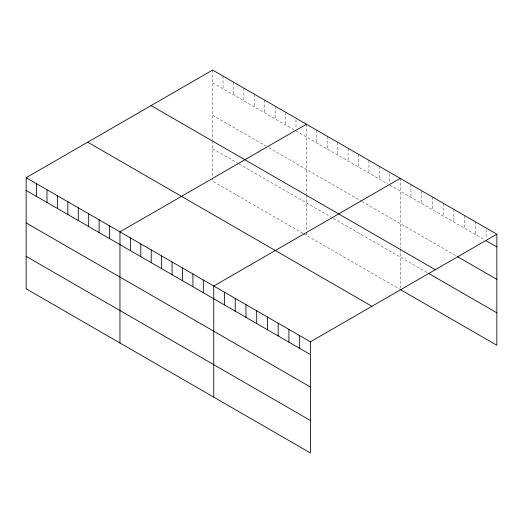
<?xml version="1.0" encoding="UTF-8"?>
<svg xmlns="http://www.w3.org/2000/svg" width="523" height="523" viewBox="0 0 523 523"><rect width="100%" height="100%" fill="white"/><g stroke="black" fill="none" stroke-linecap="round" stroke-linejoin="round"><path stroke-width="0.39" stroke-dasharray="2.62 1.96" d="M212.606 82.791L293.9 129.73M295.985 130.933L387.7 183.88M389.785 185.083L484.769 239.926M212.606 115.263L266.109 146.152M268.887 147.754L361.295 201.107M361.994 201.505L456.586 256.12M212.606 148.715L238.318 163.555M239.011 163.954L330.726 216.908M333.504 218.509L427.722 272.908M302.935 233.33L212.606 181.18L212.606 178.088M303.628 233.729L399.513 289.088M486.109 229.564L486.109 238.311M475.374 221.772L475.374 234.5M464.633 215.574L464.633 228.303M453.899 209.37L453.899 222.098M443.158 203.172L443.158 215.901M432.423 196.975L432.423 209.703M421.682 190.771L421.682 203.499M410.947 184.573L410.947 197.302M400.206 178.376L400.206 248.262M400.206 249.059L400.206 287.944M389.785 173.95L389.785 182.697M379.365 166.34L379.365 179.069M368.944 160.326L368.944 173.054M358.517 154.305L358.517 167.033M348.096 148.29L348.096 161.019M337.675 142.269L337.675 154.998M327.254 136.255L327.254 148.983M316.827 130.24L316.827 142.969M306.406 124.219L306.406 194.105M306.406 194.902L306.406 231.467M306.406 232.245L306.406 235.337M295.985 119.793L295.985 128.547M285.565 112.184L285.565 124.912M275.144 106.169L275.144 118.898M264.716 100.148L264.716 112.876M254.296 94.133L254.296 106.862M243.875 88.119L243.875 100.847M233.454 82.098L233.454 94.826M223.027 76.083L223.027 88.812M212.606 70.062L212.606 139.948M212.606 140.746L212.606 177.317"/><path stroke-width="0.78" d="M26.15 177.715L310.394 341.82L310.394 452.938L26.15 288.827L26.15 177.715L212.606 70.062L496.85 234.173L496.85 345.285L400.206 289.487M306.406 124.219L119.95 231.872L119.95 342.983M400.206 178.376L213.75 286.022L213.75 397.14M310.394 341.82L496.85 234.173M486.109 240.698L496.85 246.902M457.252 256.505L496.85 279.367M151.075 105.587L435.319 269.698M428.396 273.294L496.85 312.819M87.681 142.191L371.925 306.295M26.15 190.444L310.394 354.548M26.15 222.909L310.394 387.02M26.15 256.362L310.394 420.466M299.653 335.622L299.653 348.351M288.918 329.425L288.918 342.153M278.177 323.221L278.177 335.949M267.443 317.023L267.443 329.752M256.701 310.825L256.701 323.554M245.967 304.621L245.967 317.35M235.226 298.424L235.226 311.152M224.491 292.226L224.491 304.955M203.329 280.008L203.329 292.736M192.909 273.993L192.909 286.722M182.481 267.972L182.481 280.701M172.06 261.958L172.06 274.686M161.64 255.937L161.64 268.665M151.219 249.922L151.219 262.651M140.792 243.901L140.792 256.636M130.371 237.887L130.371 250.615M109.529 225.851L109.529 238.58M99.109 219.837L99.109 232.565M88.681 213.815L88.681 226.544M78.26 207.801L78.26 220.529M67.84 201.786L67.84 214.515M57.419 195.765L57.419 208.494M46.992 189.751L46.992 202.479M36.571 183.73L36.571 196.458"/></g></svg>
